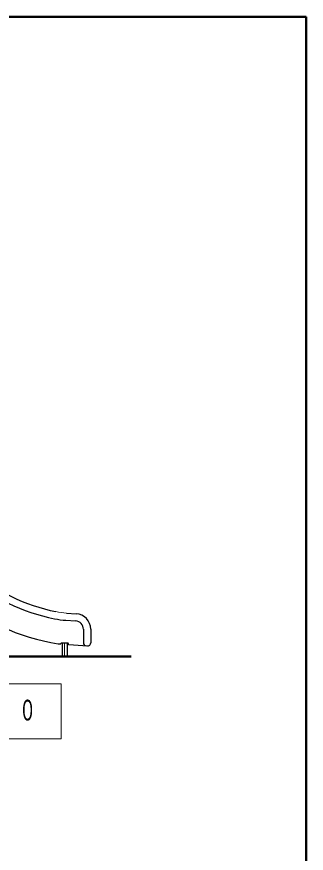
# Model space of a CAD drawing. Units: millimetres on the paper, scale 1:60. Extents: x -571 to 0, y -594 to 267.
# Drawn here: x -46.2 to 0, y -163.6 to -30 of the extents above; entities that cross this region are included whole.
import ezdxf

# ---------------------------------------------------------------- set-up
doc = ezdxf.new("R2010")
doc.units = ezdxf.units.MM
doc.linetypes.add('USER2', pattern=[6, 3, -1, 1, -1])
doc.layers.add('1_60', color=7, linetype='Continuous', lineweight=25)
doc.layers.add('NAKAMURA図枠', color=7, linetype='Continuous', lineweight=13)
doc.styles.add('ＭＳ ゴシック', font='')
doc.styles.get('ＭＳ ゴシック').set_extended_font_data('MS Gothic')

msp = doc.modelspace()

# ---------------------------------------------------------------- linework, layer by layer
at = {"layer": '1_60'}
for p, q in [((-38.267, -125.208), (-36.711, -125.316)), ((-38.349, -126.371), (-36.792, -126.48)), ((-35.552, -127.81), (-35.552, -129.943)), ((-34.385, -127.81), (-34.385, -129.955)), ((-39.565, -130.129), (-39.224, -130.153)), ((-39.052, -129.987), (-38.052, -129.987)), ((-38.968, -129.987), (-38.968, -132.155)), ((-38.135, -129.987), (-38.135, -132.155)), ((-37.968, -130.071), (-37.968, -130.163)), ((-37.891, -130.246), (-34.92, -130.454))]:
    msp.add_line(p, q, dxfattribs=at)
at = {"layer": '1_60', "linetype": 'USER2', "lineweight": 13}
msp.add_line((-38.552, -129.987), (-38.552, -132.155), dxfattribs=at)
at = {"layer": '1_60', "lineweight": 50}
msp.add_line((-113.404, -132.155), (-27.929, -132.155), dxfattribs=at)
at = {"layer": '1_60', "lineweight": 13}
for p, q in [((-39.12, -136.503), (-95.92, -136.503)), ((-39.12, -145.303), (-39.12, -136.503)), ((-95.92, -145.303), (-39.12, -145.303))]:
    msp.add_line(p, q, dxfattribs=at)
at = {"layer": '1_60'}
for centre, radius, start, end in [((-34.072, -95.815), 29.751, 229.63904, 258.64013), ((-34.072, -95.815), 30.917, 229.63904, 258.64013), ((-34.072, -95.815), 34.751, 229.63904, 260.90479), ((-36.885, -127.81), 2.5, 0, 86), ((-37.355, -112.156), 14.25, 258.64013, 266), ((-36.885, -127.81), 1.333, 0, 86), ((-39.219, -130.07), 0.0833, 266, 0), ((-39.052, -130.071), 0.0833, 90, 180), ((-38.052, -130.071), 0.0833, 0, 90), ((-37.885, -130.163), 0.0833, 180, 266), ((-35.052, -129.943), 0.5, 180, 266), ((-34.885, -129.955), 0.5, 266, 0)]:
    msp.add_arc(centre, radius, start, end, dxfattribs=at)
at = {"layer": '1_60', "lineweight": 13}
msp.add_arc((-37.355, -112.156), 13.084, 258.64013, 266, dxfattribs=at)
at = {"layer": 'NAKAMURA図枠', "lineweight": 50}
for p, q in [((0, -30), (-385, -30)), ((0, -297), (0, -30))]:
    msp.add_line(p, q, dxfattribs=at)

# ---------------------------------------------------------------- texts
at = {"layer": '1_60', "insert": (-94.52, -140.903), "char_height": 3.299, "attachment_point": 4, "style": 'ＭＳ ゴシック'}
msp.add_mtext('\\T1.64;\\W0.6;Ｄ視立面図\u3000Ｓ＝１／６０', dxfattribs=at)

doc.saveas('drawing.dxf')
